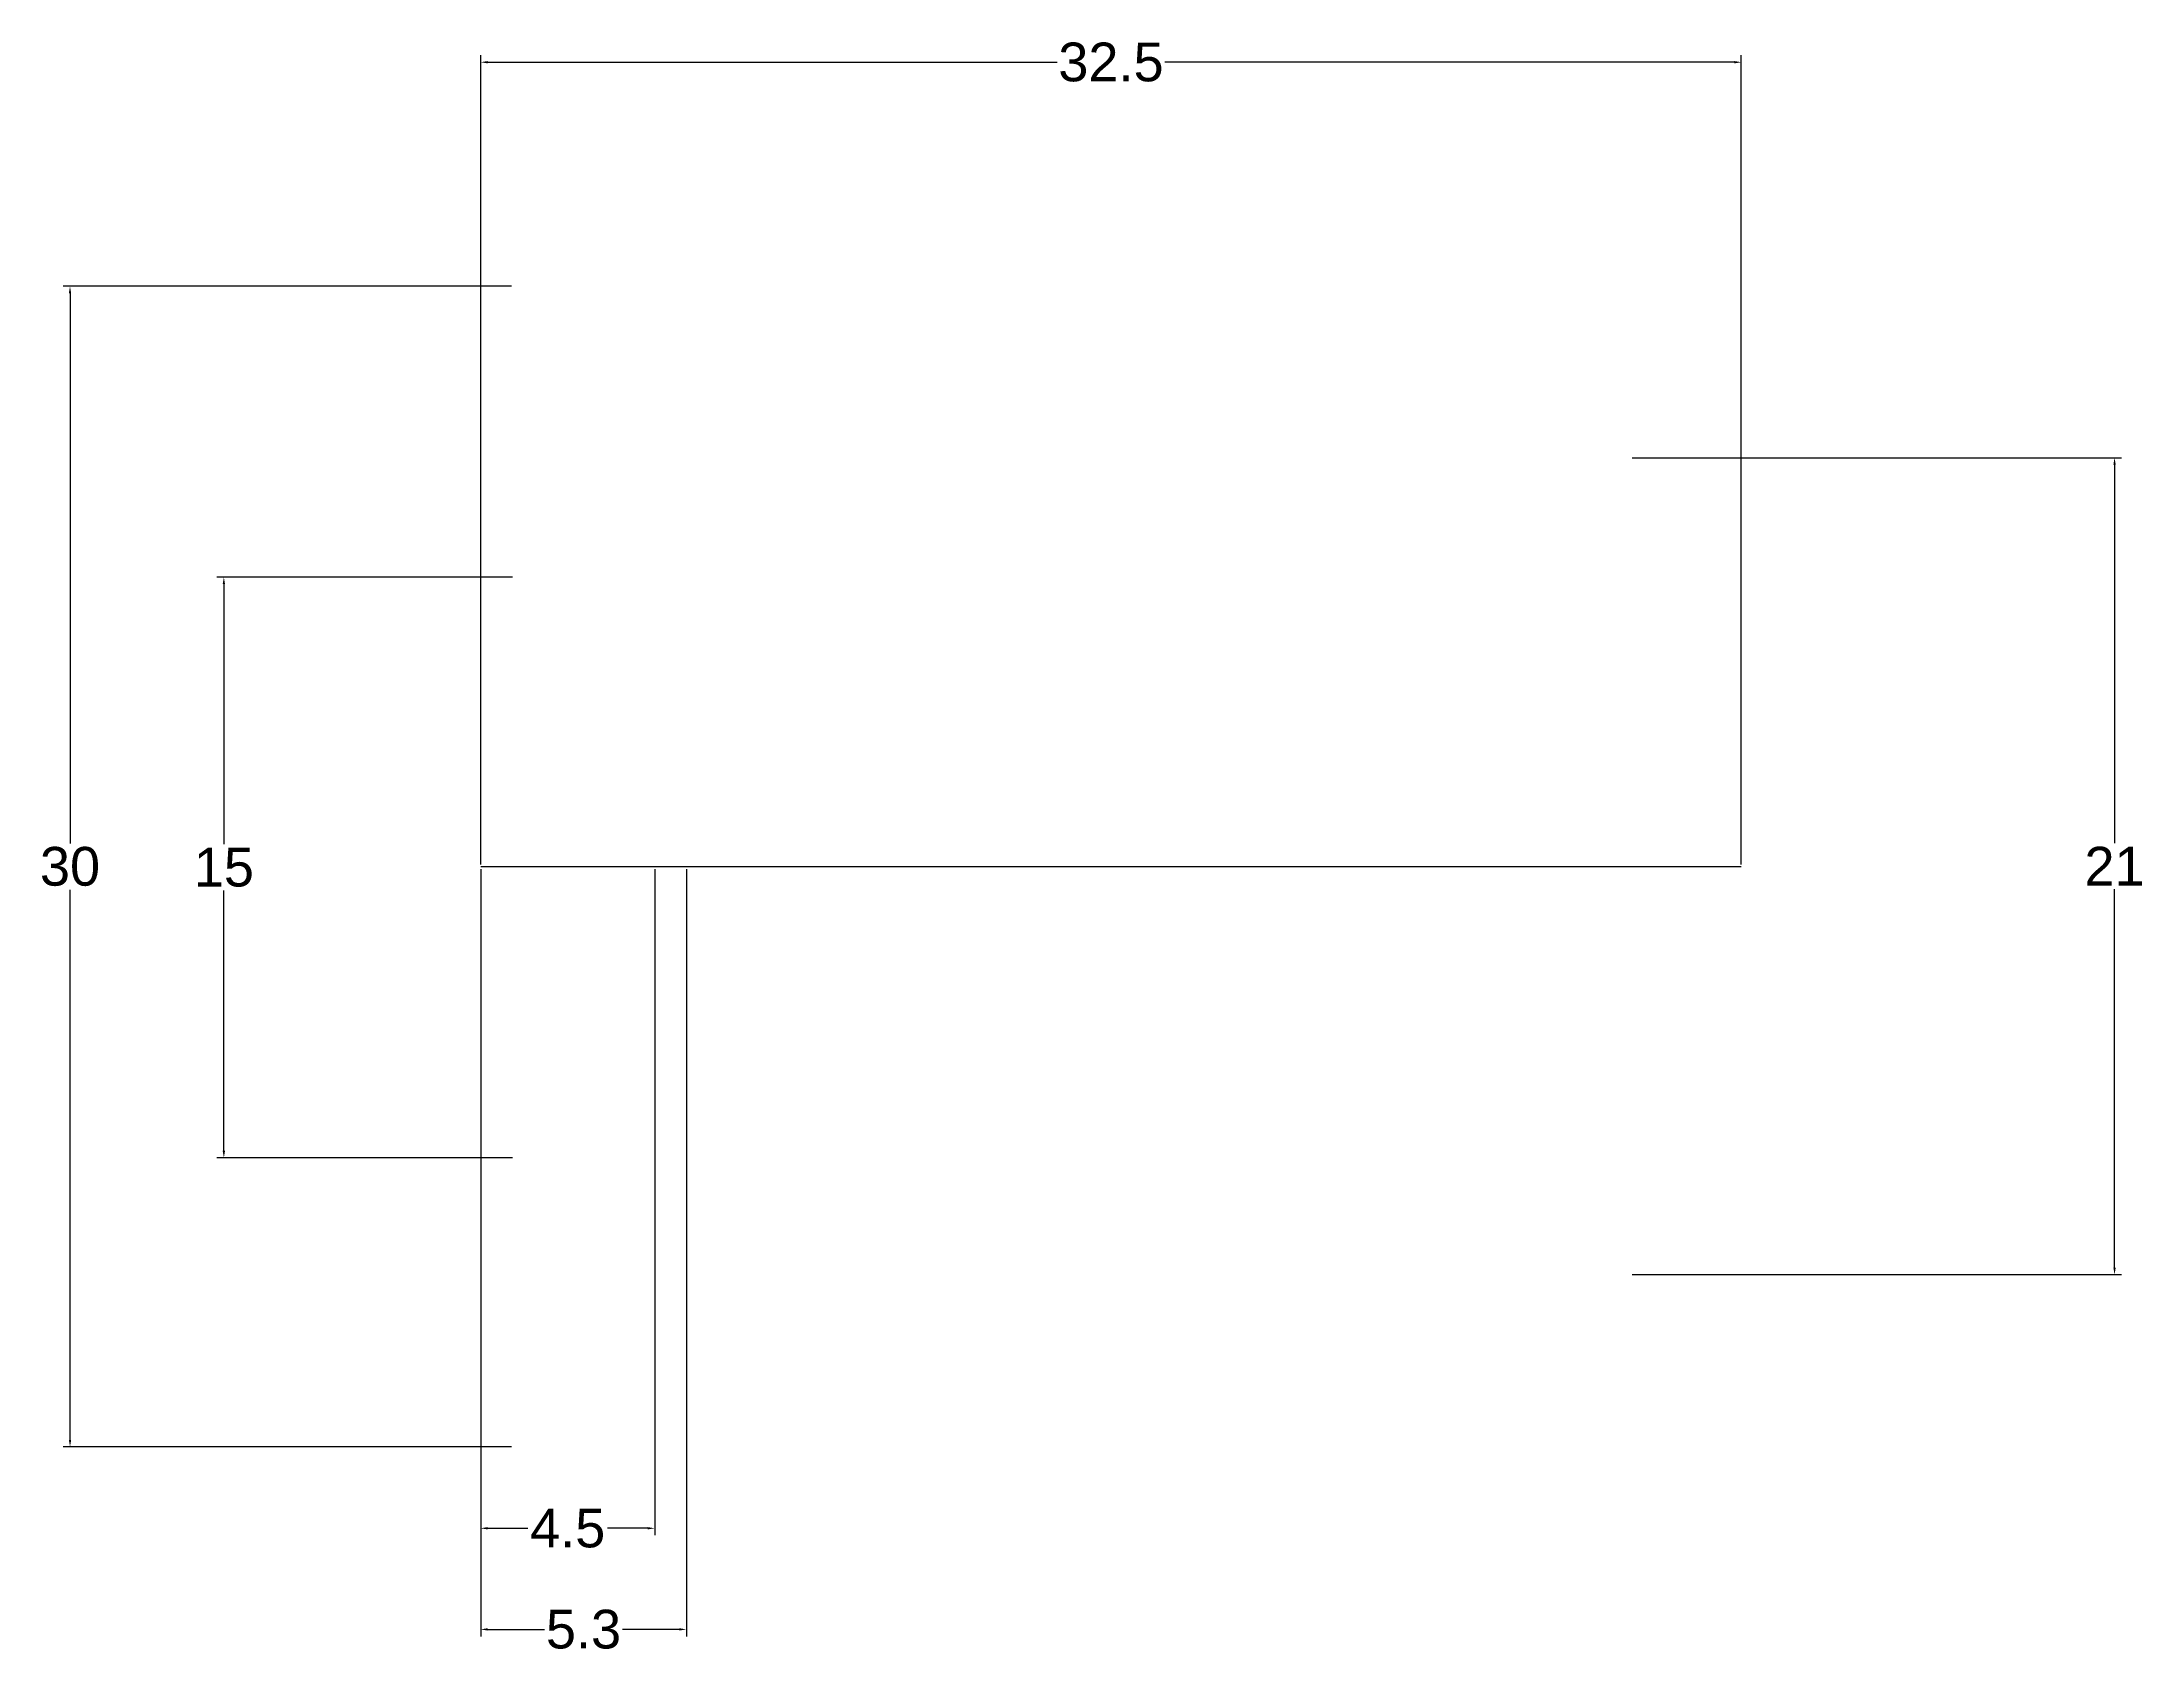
# Model space of a CAD drawing. Header units: inches. Extents: x 11.9 to 104.2, y 53 to 147.3.
# Drawn here: x 13.8 to 68, y 53 to 94.4 of the extents above; entities that cross this region are included whole.
import ezdxf

# ---------------------------------------------------------------- set-up
doc = ezdxf.new("R2010")
doc.units = ezdxf.units.IN
doc.header["$MEASUREMENT"] = 0
doc.styles.get("Standard").update_dxf_attribs({"font": 'Arial.ttf'})
doc.dimstyles.get("Standard").update_dxf_attribs({"dimtxt": 0.18, "dimasz": 0.18, "dimexe": 0.18, "dimexo": 0.0625, "dimgap": 0.09, "dimtad": 0, "dimtih": 1, "dimtoh": 1, "dimdec": 4, "dimzin": 0, "dimdsep": 46, "dimtxsty": 'Standard', "dimcen": 0.09, "dimadec": 0, "dimazin": 0, "dimtfac": 1, "dimtdec": 4, "dimtofl": 0, "dimtmove": 0, "dimatfit": 3, "dimfxl": 1, "dimtolj": 1, "dimtzin": 0, "dimarcsym": 0})

# ---------------------------------------------------------------- blocks, each defined once
blk = doc.blocks.new('*D3')
at = {"color": 0, "lineweight": -2, "transparency": 16777216}
for p, q in [((25.123, 73.211), (25.123, 94.105)), ((25.303, 93.925), (40.002, 93.925)), ((57.487, 93.925), (42.788, 93.925)), ((57.667, 73.211), (57.667, 94.105))]:
    blk.add_line(p, q, dxfattribs=at)
at = {"color": 0, "transparency": 16777216}
for points in [[(25.303, 93.955), (25.303, 93.895), (25.123, 93.925)], [(57.487, 93.955), (57.487, 93.895), (57.667, 93.925)]]:
    blk.add_solid(points, dxfattribs=at)
at = {"layer": 'Defpoints', "color": 0, "transparency": 16777216}
for p in [(57.667, 93.925), (25.123, 73.149), (57.667, 73.149)]:
    blk.add_point(p, dxfattribs=at)
at = {"color": 0, "transparency": 16777216, "insert": (41.395, 93.925), "char_height": 0.18, "attachment_point": 5}
blk.add_mtext('\\A1;{\\H5.55556x;32.5}', dxfattribs=at)
blk = doc.blocks.new('*D5')
at = {"color": 0, "lineweight": -2, "transparency": 16777216}
for p, q in [((25.915, 88.14), (14.341, 88.14)), ((14.521, 87.96), (14.521, 73.754)), ((14.521, 58.354), (14.521, 72.56)), ((25.915, 58.174), (14.341, 58.174))]:
    blk.add_line(p, q, dxfattribs=at)
at = {"color": 0, "transparency": 16777216}
for points in [[(14.491, 87.96), (14.551, 87.96), (14.521, 88.14)], [(14.491, 58.354), (14.551, 58.354), (14.521, 58.174)]]:
    blk.add_solid(points, dxfattribs=at)
at = {"layer": 'Defpoints', "color": 0, "transparency": 16777216}
for p in [(25.977, 88.14), (14.521, 58.174), (25.977, 58.174)]:
    blk.add_point(p, dxfattribs=at)
at = {"color": 0, "transparency": 16777216, "insert": (14.521, 73.157), "char_height": 0.18, "attachment_point": 5}
blk.add_mtext('\\A1;{\\H5.55556x;30}', dxfattribs=at)
blk = doc.blocks.new('*D6')
at = {"color": 0, "lineweight": -2, "transparency": 16777216}
for p, q in [((25.942, 80.632), (18.313, 80.632)), ((18.493, 80.452), (18.493, 73.732)), ((18.493, 65.818), (18.493, 72.538)), ((25.942, 65.638), (18.313, 65.638))]:
    blk.add_line(p, q, dxfattribs=at)
at = {"color": 0, "transparency": 16777216}
for points in [[(18.463, 80.452), (18.523, 80.452), (18.493, 80.632)], [(18.463, 65.818), (18.523, 65.818), (18.493, 65.638)]]:
    blk.add_solid(points, dxfattribs=at)
at = {"layer": 'Defpoints', "color": 0, "transparency": 16777216}
for p in [(26.005, 80.632), (18.493, 65.638), (26.005, 65.638)]:
    blk.add_point(p, dxfattribs=at)
at = {"color": 0, "transparency": 16777216, "insert": (18.493, 73.135), "char_height": 0.18, "attachment_point": 5}
blk.add_mtext('\\A1;{\\H5.55556x;15}', dxfattribs=at)
blk = doc.blocks.new('*D7')
at = {"color": 0, "lineweight": -2, "transparency": 16777216}
for p, q in [((54.853, 83.714), (67.484, 83.714)), ((67.304, 83.534), (67.304, 73.758)), ((67.304, 62.802), (67.304, 72.578)), ((54.853, 62.622), (67.484, 62.622))]:
    blk.add_line(p, q, dxfattribs=at)
at = {"color": 0, "transparency": 16777216}
for points in [[(67.274, 83.534), (67.334, 83.534), (67.304, 83.714)], [(67.274, 62.802), (67.334, 62.802), (67.304, 62.622)]]:
    blk.add_solid(points, dxfattribs=at)
at = {"layer": 'Defpoints', "color": 0, "transparency": 16777216}
for p in [(54.79, 83.714), (54.79, 62.622), (67.304, 62.622)]:
    blk.add_point(p, dxfattribs=at)
at = {"color": 0, "transparency": 16777216, "insert": (67.304, 73.168), "char_height": 0.18, "attachment_point": 5}
blk.add_mtext('\\A1;{\\H5.55556x;21}', dxfattribs=at)
blk = doc.blocks.new('*D8')
at = {"color": 0, "lineweight": -2, "transparency": 16777216}
for p, q in [((25.123, 73.086), (25.123, 55.892)), ((29.615, 73.086), (29.615, 55.892)), ((25.303, 56.072), (26.344, 56.072)), ((29.435, 56.072), (28.393, 56.072))]:
    blk.add_line(p, q, dxfattribs=at)
at = {"color": 0, "transparency": 16777216}
for points in [[(25.303, 56.102), (25.303, 56.042), (25.123, 56.072)], [(29.435, 56.102), (29.435, 56.042), (29.615, 56.072)]]:
    blk.add_solid(points, dxfattribs=at)
at = {"layer": 'Defpoints', "color": 0, "transparency": 16777216}
for p in [(25.123, 73.149), (29.615, 73.149), (29.615, 56.072)]:
    blk.add_point(p, dxfattribs=at)
at = {"color": 0, "transparency": 16777216, "insert": (27.369, 56.072), "char_height": 0.18, "attachment_point": 5}
blk.add_mtext('\\A1;{\\H5.55556x;4.5}', dxfattribs=at)
blk = doc.blocks.new('*D9')
at = {"color": 0, "lineweight": -2, "transparency": 16777216}
for p, q in [((25.123, 73.086), (25.123, 53.282)), ((30.433, 73.086), (30.433, 53.282)), ((25.303, 53.462), (26.774, 53.462)), ((30.253, 53.462), (28.782, 53.462))]:
    blk.add_line(p, q, dxfattribs=at)
at = {"color": 0, "transparency": 16777216}
for points in [[(25.303, 53.492), (25.303, 53.432), (25.123, 53.462)], [(30.253, 53.492), (30.253, 53.432), (30.433, 53.462)]]:
    blk.add_solid(points, dxfattribs=at)
at = {"layer": 'Defpoints', "color": 0, "transparency": 16777216}
for p in [(25.123, 73.149), (30.433, 73.149), (30.433, 53.462)]:
    blk.add_point(p, dxfattribs=at)
at = {"color": 0, "transparency": 16777216, "insert": (27.778, 53.462), "char_height": 0.18, "attachment_point": 5}
blk.add_mtext('\\A1;{\\H5.55556x;5.3}', dxfattribs=at)

msp = doc.modelspace()

# ---------------------------------------------------------------- linework, layer by layer
msp.add_line((57.66709, 73.14883), (25.123, 73.14883))
msp.add_line((57.66709, 73.14883), (25.123, 73.14883))

# ---------------------------------------------------------------- dimensions: what is measured, and where the dimension line sits
for base, p2, text, picture, middle in [((57.66709, 93.92527), (57.66709, 73.14883), '{\\H5.55556x;32.5}', '*D3', (41.39504, 93.92527)), ((29.61479, 56.07189), (29.61479, 73.14883), '{\\H5.55556x;4.5}', '*D8', (27.36889, 56.07189)), ((30.4333, 53.46223), (30.4333, 73.14883), '{\\H5.55556x;5.3}', '*D9', (27.77815, 53.46223))]:
    dim = msp.add_linear_dim(base=base, p1=(25.123, 73.14883), p2=p2, text=text, dimstyle='Standard')
    dim.commit()
    dim.dimension.update_dxf_attribs({"geometry": picture, "text_midpoint": middle})
for base, p1, p2, text, picture, middle in [((14.5214, 58.17435), (25.97738, 88.14023), (25.97738, 58.17435), '{\\H5.55556x;30}', '*D5', (14.5214, 73.15729)), ((67.30424, 62.62219), (54.79017, 83.71436), (54.79017, 62.62219), '{\\H5.55556x;21}', '*D7', (67.30424, 73.16828)), ((18.49278, 65.63814), (26.00479, 80.6318), (26.00479, 65.63814), '{\\H5.55556x;15}', '*D6', (18.49278, 73.13497))]:
    dim = msp.add_linear_dim(base=base, p1=p1, p2=p2, angle=90, text=text, dimstyle='Standard')
    dim.commit()
    dim.dimension.update_dxf_attribs({"geometry": picture, "text_midpoint": middle})

doc.saveas('drawing.dxf')
